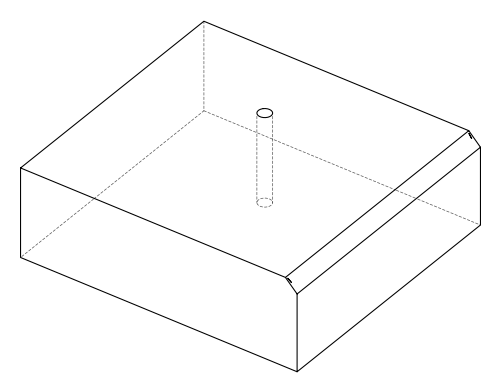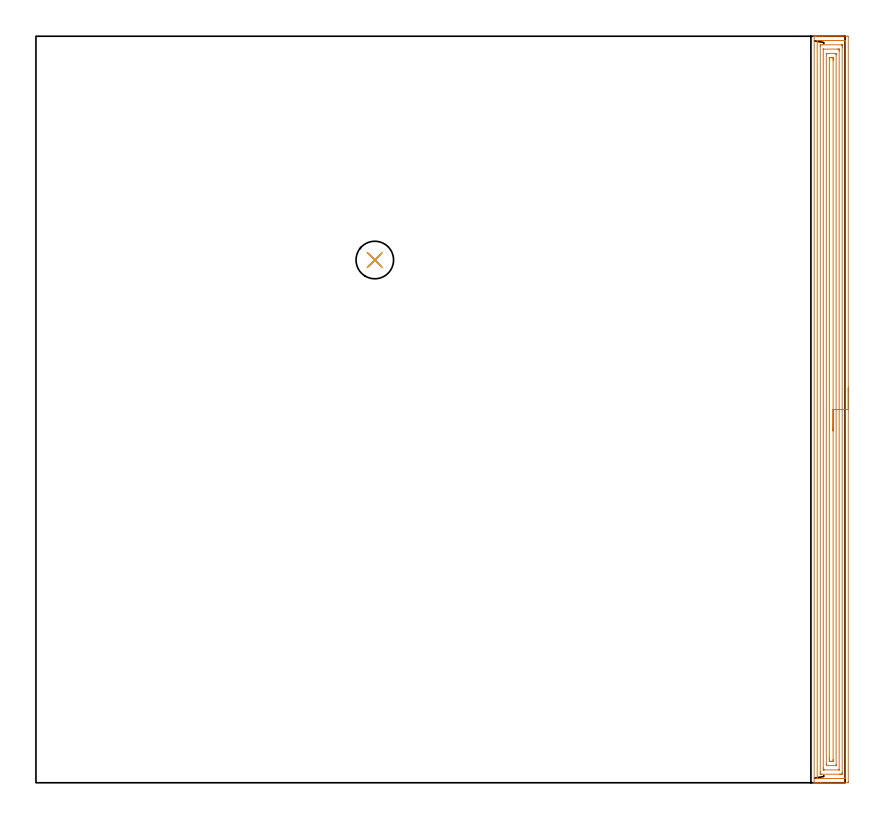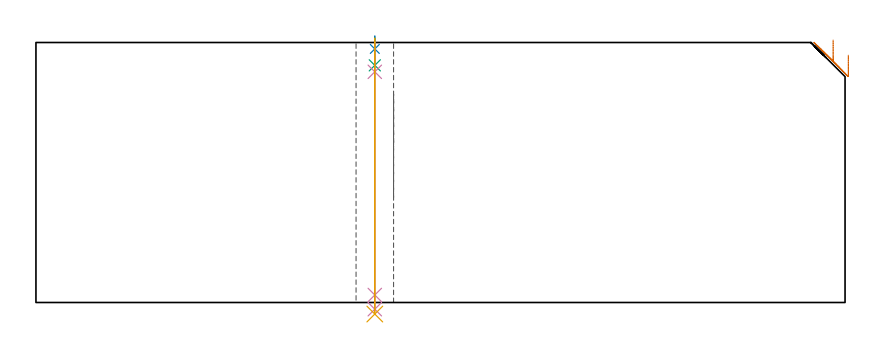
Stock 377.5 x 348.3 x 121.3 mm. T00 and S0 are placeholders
(PLAN: 5 operations, 4 tool changes, 18.2 min)
(1 AREA_MILL | FG_CHAMFER_SURFACE | UGT0205_001 | 17 min | 44022 mm3)
(2 SPOT_DRILL | STEP1HOLE | NXT0321_9005460120000 | 0.05 min | 188 mm3)
(3 DRILL_BLIND_HOLE_INTO_CENTER | STEP1HOLE | UGT0301_191 | 0.05 min | 271 mm3)
(4 GUN_DRILL_THROUGH_HOLE | STEP1HOLE | UGT0307_003 | 0.59 min | 4268 mm3)
(5 SPADE_DRILL_TO_ENLARGE_THROUGH_HOLE | STEP1HOLE | UGT0306_008 | 0.52 min | 24410 mm3)
(TOOL UGT0205_001 | Chamfer Mill 20 x 3 x 45 deg. | D20 FL50 Z2)
(TOOL NXT0321_9005460120000 | NC Spot Drill, 142deg, 12mm, Carbide, Uncoated | D12 PA142 FL30 Z2)
(TOOL UGT0301_191 | Twist Drill 7.1 mm | D7.1 PA118 FL66 Z2)
(TOOL UGT0307_003 | Gun Drill 7 mm | D7 PA130 FL24 Z1)
(TOOL UGT0306_008 | Spade Drill 17.5mm | D17.5 PA132 FL10 Z2)
(OP 1 AREA_MILL)
G17 G21 G94 G90
T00 M6
G54
G17 G0 G90 X379. Y184.15 S1061 M3
G43 Z131.3 H0
Z115.4
G94 G1 Y184.112 Z114.529 F250.
Y183.998 Z113.664
Y183.809 Z112.812
Y183.547 Z111.98
Y183.213 Z111.174
Y182.81 Z110.4
Y182.341 Z109.664
Y181.81 Z108.972
Y181.221 Z108.329
Y180.578 Z107.74
Y179.886 Z107.209
Y179.15 Z106.74
Y178.376 Z106.337
Y177.57 Z106.003
Y176.738 Z105.741
Y175.886 Z105.552
Y175.022 Z105.438
Y174.15 Z105.4
Y0.633
X378.996 Y0.197 Z105.402
X378.992 Y0.01 Z105.406
X378.802 Y0. Z105.595
X366.2 Z118.194
X364.803 Z119.593
X364.437 Z119.958
X363.705 Z120.695
X363.478 Z120.922
X363.106 Y0.006 Z121.285
X363.103 Y0.008 Z121.288
X363.1 Y0.186 Z121.3
Y348.114
X363.103 Y348.292 Z121.288
X363.106 Y348.294 Z121.285
X363.478 Y348.3 Z120.921
X363.704 Z120.695
X364.437 Z119.958
X365.685 Z118.712
X367.082 Z117.313
X378.545 Z105.853
X378.804 Y348.298 Z105.593
X378.992 Y348.29 Z105.406
X378.999 Y348.1 Z105.399
X379. Y174.15 Z105.4
X377.586 Z106.814
X377.585 Y2.501 Z106.815
X377.584 Y2.422 Z106.816
X377.579 Y2.023 Z106.821
X377.19 Y2.007 Z107.21
X376.781 Y2.002 Z107.619
X376.315 Y2. Z108.085
X375.899 Z108.501
X364.618 Y2.001 Z119.782
X364.583 Y2.002 Z119.817
X364.547 Y2.006 Z119.853
X364.523 Y2.009 Z119.877
X364.521 Y2.038 Z119.879
X364.515 Y2.343 Z119.885
Y2.422
Y345.799
Y345.878
X364.521 Y346.276 Z119.879
X364.91 Y346.293 Z119.49
X365.319 Y346.298 Z119.081
X365.785 Y346.3 Z118.615
X366.2 Z118.2
X377.482 Y346.299 Z106.918
X377.517 Y346.298 Z106.883
X377.553 Y346.294 Z106.847
X377.577 Y346.291 Z106.823
X377.579 Y346.262 Z106.821
X377.585 Y345.957 Z106.815
Y345.878
X377.586 Y174.15 Z106.814
X376.171 Z108.229
Y4.829
X376.169 Y4.211 Z108.231
X376.167 Y4.073 Z108.233
X376.165 Y4.013 Z108.235
X376.101 Y4.006 Z108.299
X375.899 Y4.003 Z108.501
X375.225 Y4. Z109.175
X375.018 Z109.382
X366.408 Z117.992
X366.2 Y4.003 Z118.2
X365.993 Y4.008 Z118.407
X365.94 Y4.01 Z118.46
X365.935 Y4.047 Z118.465
X365.932 Y4.119 Z118.468
X365.93 Y4.211 Z118.47
X365.929 Y4.486 Z118.471
X365.928 Y5.105 Z118.472
X365.929 Y343.471 Z118.471
X365.931 Y344.089 Z118.469
X365.933 Y344.227 Z118.467
X365.935 Y344.287 Z118.465
X365.999 Y344.294 Z118.401
X366.2 Y344.297 Z118.2
X366.875 Y344.3 Z117.525
X367.082 Z117.318
X375.692 Z108.708
X375.899 Y344.297 Z108.501
X376.107 Y344.292 Z108.293
X376.16 Y344.29 Z108.24
X376.165 Y344.253 Z108.235
X376.168 Y344.181 Z108.232
X376.17 Y344.089 Z108.23
X376.171 Y343.814 Z108.229
Y343.195
Y174.15
X374.757 Z109.643
Y6.264
X374.755 Y6.054 Z109.645
X374.752 Y6.019 Z109.648
X374.749 Y6.01 Z109.651
X374.741 Y6.007 Z109.659
X374.687 Y6.003 Z109.713
X374.577 Y6.001 Z109.823
X367.964 Y6. Z116.436
X367.523 Y6.003 Z116.877
X367.413 Y6.006 Z116.987
X367.36 Y6.01 Z117.04
X367.349 Y6.018 Z117.051
X367.348 Y6.036 Z117.052
X367.345 Y6.143 Z117.055
X367.343 Y6.629 Z117.057
Y6.894
Y342.036
X367.345 Y342.246 Z117.055
X367.348 Y342.281 Z117.052
X367.35 Y342.29 Z117.05
X367.359 Y342.293 Z117.041
X367.413 Y342.297 Z116.987
X367.523 Y342.299 Z116.877
X374.136 Y342.3 Z110.264
X374.577 Y342.297 Z109.823
X374.686 Y342.294 Z109.714
X374.74 Y342.29 Z109.66
X374.751 Y342.282 Z109.649
X374.752 Y342.264 Z109.648
X374.755 Y342.157 Z109.645
X374.757 Y341.671 Z109.643
Y341.406
Y174.15
X373.343 Z111.057
X373.342 Y8.503 Z111.058
X373.34 Y8.322 Z111.06
X373.331 Y8.01 Z111.069
X373.254 Y8.006 Z111.146
X373.045 Y8.001 Z111.355
X368.801 Z115.599
X368.777 Y8.005 Z115.623
X368.769 Y8.008 Z115.631
X368.764 Y8.053 Z115.636
X368.758 Y8.413 Z115.642
X368.757 Y8.773 Z115.643
Y339.797
X368.76 Y339.977 Z115.64
X368.768 Y340.29 Z115.632
X368.846 Y340.294 Z115.554
X369.055 Y340.299 Z115.345
X373.299 Z111.101
X373.323 Y340.295 Z111.077
X373.331 Y340.292 Z111.069
X373.336 Y340.247 Z111.064
X373.342 Y339.887 Z111.058
X373.343 Y339.707 Z111.057
Y339.617
Y174.15
X371.929 Z112.471
X371.928 Y10.922 Z112.472
X371.927 Y10.472 Z112.473
X371.922 Y10.034 Z112.478
X371.92 Y10.01 Z112.48
X371.897 Y10.007 Z112.503
X371.839 Y10.003 Z112.561
X371.723 Y10.001 Z112.677
X371.491 Y10. Z112.909
X371.074 Z113.326
X370.609 Y10.001 Z113.791
X370.189 Y10.004 Z114.211
X370.178 Y10.01 Z114.222
X370.175 Y10.017 Z114.225
X370.172 Y10.472 Z114.228
X370.171 Y10.916 Z114.229
Y11.366
Y337.378
X370.173 Y337.828 Z114.227
X370.178 Y338.266 Z114.222
X370.18 Y338.29 Z114.22
X370.203 Y338.293 Z114.197
X370.261 Y338.297 Z114.14
X370.377 Y338.299 Z114.023
X370.609 Y338.3 Z113.791
X371.026 Z113.374
X371.491 Y338.299 Z112.909
X371.911 Y338.296 Z112.489
X371.922 Y338.289 Z112.478
X371.925 Y338.283 Z112.475
X371.928 Y337.828 Z112.472
X371.929 Y337.384 Z112.471
Y336.934
Y174.15
Y173.278 Z112.509
Y172.413 Z112.623
Y171.562 Z112.812
Y170.73 Z113.074
Y169.924 Z113.408
Y169.15 Z113.811
Y168.414 Z114.28
Y167.722 Z114.811
Y167.079 Z115.4
Y166.49 Z116.043
Y165.958 Z116.735
Y165.49 Z117.471
Y165.087 Z118.245
Y164.753 Z119.051
Y164.491 Z119.883
Y164.302 Z120.735
Y164.188 Z121.6
Y164.15 Z122.471
G0 Z131.3
M5
M2
(OP 2 SPOT_DRILL)
G17 G21 G94 G90
T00 M6
G54
G17 G0 G90 X158.1 Y243.9 S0 M3
G43 Z131.3 H0
G94 G81 G98 Z118.3 F250. R124.3
G80
M5
M2
(OP 3 DRILL_BLIND_HOLE_INTO_CENTER)
G17 G21 G94 G90
T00 M6
G54
G17 G0 G90 X158.1 Y243.9 S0 M3
G43 Z131.3 H0
G94 G81 G98 Z110.65 F250. R123.3
G80
M5
M2
(OP 4 GUN_DRILL_THROUGH_HOLE)
G17 G21 G94 G90
T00 M6
G54
G17 G0 G90 X158.1 Y243.9 M8
G43 Z131.3 H0
Z121.993
S716 M3
G94 G1 Z107.621 F125. M26
G4 X.084
Z3.5 F250.
G4 X.084
Z-3.132 F125.
G4 X.084
M5
M9
G0 Z121.993
Z131.3
M2
(OP 5 SPADE_DRILL_TO_ENLARGE_THROUGH_HOLE)
G17 G21 G94 G90
T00 M6
G54
G17 G0 G90 X158.1 Y243.9 S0 M3
G43 Z131.3 H0
G94 G73 G98 Z-5.396 F250. Q15.837 R123.3
G80
M5
M2
